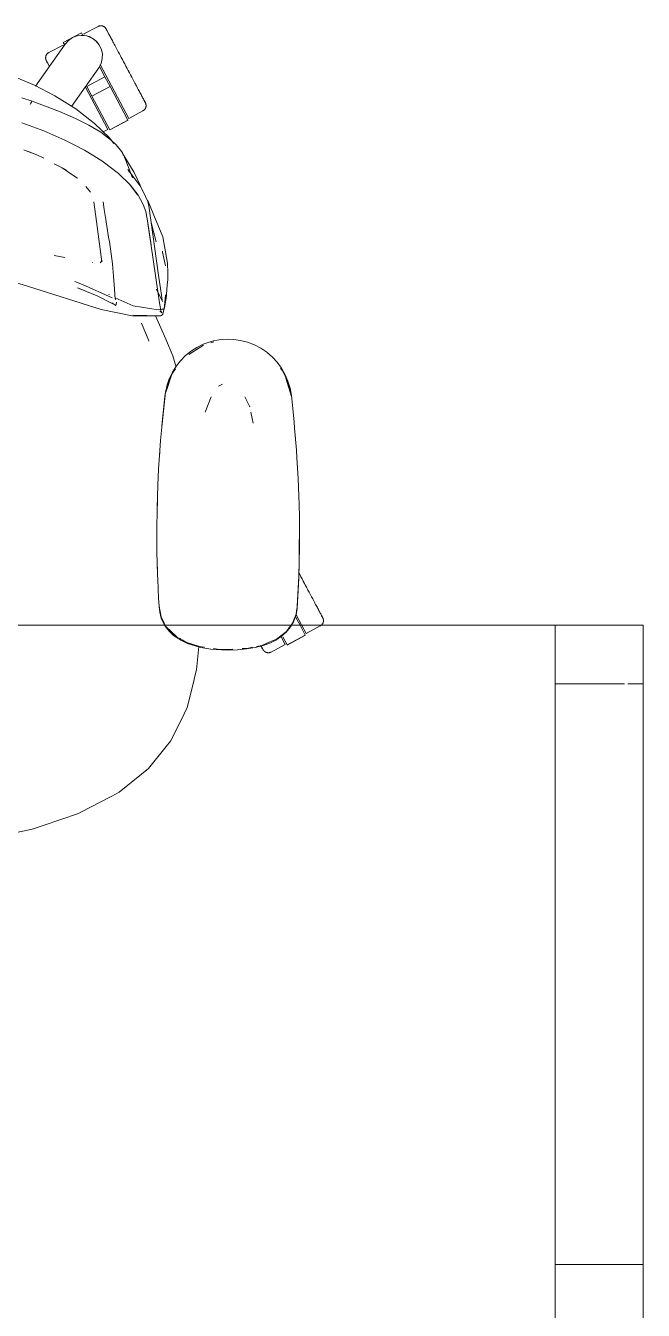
# Model space of a CAD drawing. Header units: millimetres. Extents: x 155927 to 326028, y -36033 to 97293.
# Drawn here: x 171018 to 171437, y 24519 to 25393 of the extents above; entities that cross this region are included whole.
import ezdxf

# ---------------------------------------------------------------- set-up
doc = ezdxf.new("R2010")
doc.units = ezdxf.units.MM
doc.header["$MEASUREMENT"] = 0
doc.layers.add('G-IMPT', color=8, linetype='CONTINUOUS', lineweight=9)
doc.layers.add('I-FURN', color=8, linetype='CONTINUOUS', lineweight=9)

msp = doc.modelspace()

# ---------------------------------------------------------------- linework, layer by layer
at = {"layer": 'G-IMPT'}
for p, q in [((171005.69, 25359.77), (171023.66, 25352.26)), ((171037.44, 25345.16), (171023.66, 25352.26)), ((171021.98, 25341.38), (171015.04, 25343.79)), ((171051.73, 25336.19), (171037.44, 25345.16)), ((171021.19, 25340.15), (171020.77, 25339.09)), ((171020.77, 25339.09), (171020.99, 25339.69)), ((171021.19, 25340.15), (171020.99, 25339.69)), ((171021.19, 25340.15), (171021.58, 25340.98)), ((171021.19, 25340.15), (171021.47, 25340.8)), ((171021.47, 25340.8), (171021.58, 25340.98)), ((171021.84, 25341.38), (171021.58, 25340.98)), ((171021.58, 25340.98), (171021.8, 25341.37)), ((171021.84, 25341.38), (171021.8, 25341.37)), ((171021.98, 25341.42), (171021.84, 25341.38)), ((171021.84, 25341.38), (171021.98, 25341.38)), ((171036.94, 25335.85), (171021.98, 25341.42)), ((171040.62, 25334.37), (171036.94, 25335.85)), ((171051.58, 25329.59), (171040.62, 25334.37)), ((171051.73, 25336.19), (171064.33, 25326.38)), ((171029.97, 25321.22), (171015.09, 25326.68)), ((171052.02, 25329.37), (171051.58, 25329.59)), ((171051.58, 25329.59), (171060.63, 25325.07)), ((171051.58, 25329.59), (171060.03, 25325.37)), ((171052.02, 25329.37), (171060.63, 25325.07)), ((171060.63, 25325.07), (171060.03, 25325.37)), ((171074.63, 25316.43), (171064.33, 25326.38)), ((171029.97, 25321.22), (171044.19, 25315.04)), ((171060.63, 25325.07), (171068.63, 25320.33)), ((171069.92, 25319.47), (171068.63, 25320.33)), ((171076.05, 25314.76), (171069.92, 25319.47)), ((171016.28, 25308.37), (171018.01, 25307.71)), ((171050.92, 25311.65), (171044.19, 25315.04)), ((171050.92, 25311.65), (171057.71, 25308.08)), ((171063.94, 25304.31), (171057.71, 25308.08)), ((171077.63, 25312.75), (171074.63, 25316.43)), ((171076.05, 25314.76), (171079.07, 25311.86)), ((171082.94, 25307), (171079.07, 25311.86)), ((171025.09, 25304.98), (171018.01, 25307.71)), ((171025.09, 25304.98), (171019.64, 25307.29)), ((171029.94, 25302.79), (171025.09, 25304.98)), ((171063.94, 25304.31), (171070.04, 25300.43)), ((171070.29, 25300.26), (171070.04, 25300.43)), ((171080.73, 25292.24), (171070.29, 25300.26)), ((171083.55, 25305.86), (171082.94, 25307)), ((171083.55, 25305.86), (171084.72, 25303.42)), ((171084.24, 25304.5), (171083.74, 25305.27)), ((171084.24, 25304.5), (171091.36, 25293.06)), ((171084.72, 25303.42), (171085.8, 25301.2)), ((171090.31, 25289.29), (171085.8, 25301.2)), ((171037, 25298.91), (171045.08, 25294.73)), ((171042.31, 25296.23), (171046.07, 25293.68)), ((171042.31, 25296.23), (171045.08, 25294.73)), ((171046.07, 25293.68), (171046.64, 25293.28)), ((171046.64, 25293.28), (171051.78, 25289.79)), ((171088.63, 25284.51), (171080.73, 25292.24)), ((171087.07, 25294.95), (171095.99, 25283.29)), ((171087.07, 25294.95), (171088.19, 25292.99)), ((171091.36, 25293.06), (171095.34, 25284.43)), ((171051.78, 25289.79), (171052.88, 25289.04)), ((171058.41, 25283.51), (171061.75, 25279.61)), ((171093.72, 25277.77), (171088.33, 25284.72)), ((171088.33, 25284.72), (171091.13, 25281.14)), ((171088.63, 25284.51), (171094.05, 25277.54)), ((171095.99, 25283.29), (171099.05, 25276.72)), ((171065.69, 25259.66), (171063.91, 25273.02)), ((171063.91, 25273.02), (171064.05, 25272.54)), ((171071.04, 25267.85), (171070.3, 25272.92)), ((171093.72, 25277.77), (171091.13, 25281.14)), ((171094.05, 25277.54), (171097.34, 25271.71)), ((171099.05, 25276.72), (171100.62, 25273.35)), ((171100.34, 25273.97), (171101.11, 25272.8)), ((171101.27, 25270.36), (171100.62, 25273.35)), ((171071.04, 25267.85), (171072.11, 25261.01)), ((171097.55, 25271.28), (171097.34, 25271.71)), ((171097.55, 25271.28), (171099.3, 25266.49)), ((171099.3, 25266.49), (171100.61, 25258.82)), ((171101.11, 25272.8), (171107.9, 25256.35)), ((171107.94, 25223.15), (171101.27, 25270.36)), ((171065.69, 25259.66), (171069.43, 25232.33)), ((171072.11, 25261.01), (171072.37, 25259.35)), ((171074.23, 25247.58), (171072.37, 25259.35)), ((171102.9, 25243.66), (171100.61, 25258.82)), ((171102.9, 25243.66), (171100.67, 25258.25)), ((171103, 25243.06), (171100.67, 25258.25)), ((171106.39, 25245.94), (171102.89, 25258.89)), ((171106.39, 25245.94), (171103.04, 25257.83)), ((171107.9, 25256.35), (171109.29, 25252.98)), ((171074.48, 25246.03), (171074.23, 25247.58)), ((171110.89, 25249.12), (171109.29, 25252.98)), ((171114.13, 25231.42), (171110.89, 25249.12)), ((171076.69, 25230.81), (171074.48, 25246.03)), ((171103, 25243.06), (171107.55, 25212.18)), ((171110.67, 25238.87), (171110.52, 25239.44)), ((171112.72, 25229.56), (171110.67, 25238.87)), ((171036.89, 25236.51), (171044.14, 25235.09)), ((171063.36, 25231.83), (171063.01, 25231.87)), ((171068.31, 25231.47), (171069.55, 25233.04)), ((171069.43, 25232.33), (171069.47, 25232.59)), ((171069.52, 25232.82), (171069.47, 25232.59)), ((171076.69, 25230.81), (171076.7, 25230.73)), ((171076.7, 25230.73), (171077.32, 25222.49)), ((171114.13, 25231.42), (171114.15, 25224.46)), ((171018.78, 25215.78), (170988.8, 25224.97)), ((171077.95, 25213.65), (171077.32, 25222.49)), ((171107.94, 25223.15), (171109.38, 25212.48)), ((171114.15, 25220.29), (171114.15, 25224.46)), ((171018.78, 25215.78), (171069.02, 25199.79)), ((171050.95, 25218.77), (171056.2, 25216.77)), ((171057.83, 25212.47), (171052.93, 25214.49)), ((171052.93, 25214.49), (171058.04, 25212.47)), ((171058.04, 25212.47), (171053.51, 25214.26)), ((171056.2, 25216.77), (171076.35, 25207.85)), ((171066.3, 25209.22), (171057.83, 25212.47)), ((171077.95, 25213.65), (171078.2, 25210.24)), ((171106.57, 25213.73), (171110.57, 25205.3)), ((171107.55, 25212.18), (171108.67, 25204.33)), ((171109.6, 25211.19), (171109.38, 25212.48)), ((171113.81, 25216.33), (171113.01, 25207.01)), ((171113.81, 25216.33), (171114.15, 25220.29)), ((171066.3, 25209.22), (171076.41, 25203.94)), ((171074.18, 25210.22), (171074.45, 25209.79)), ((171078.87, 25202.59), (171076.16, 25204.43)), ((171078.87, 25202.59), (171076.41, 25203.94)), ((171078.25, 25209.87), (171078.2, 25210.24)), ((171078.25, 25209.87), (171078.53, 25207.41)), ((171090.67, 25202.23), (171078.38, 25207.81)), ((171078.53, 25207.41), (171078.55, 25207.34)), ((171078.83, 25206.57), (171078.55, 25207.34)), ((171079.14, 25203.31), (171078.99, 25202.62)), ((171079.31, 25204.83), (171079.14, 25203.31)), ((171109.77, 25198.06), (171108.67, 25204.33)), ((171110.43, 25206.16), (171109.6, 25211.19)), ((171110.57, 25205.3), (171110.43, 25206.16)), ((171112.49, 25207.18), (171111.97, 25202.49)), ((171112.16, 25202.29), (171112.97, 25206.54)), ((171112.49, 25207.18), (171112.7, 25209.77)), ((171113.01, 25207.01), (171112.97, 25206.54)), ((171069.02, 25199.79), (171089.97, 25195.6)), ((171078.87, 25202.59), (171078.7, 25202.56)), ((171078.99, 25202.62), (171078.87, 25202.59)), ((171089.97, 25195.6), (171108.84, 25195.56)), ((171090.67, 25202.23), (171107.72, 25199.51)), ((171090.86, 25196.04), (171109.3, 25195.46)), ((171090.86, 25196.04), (171108.84, 25195.56)), ((171109.44, 25187.39), (171105.87, 25195.56)), ((171111.3, 25200.2), (171107.72, 25199.51)), ((171111.3, 25200.2), (171107.76, 25199.58)), ((171107.76, 25199.58), (171111.71, 25199.96)), ((171109.42, 25195.43), (171108.56, 25195.62)), ((171108.56, 25195.62), (171108.67, 25195.59)), ((171108.84, 25195.56), (171108.67, 25195.59)), ((171109.23, 25198.41), (171108.73, 25198.49)), ((171109.3, 25195.46), (171108.84, 25195.56)), ((171109.23, 25198.41), (171109.77, 25198.09)), ((171109.42, 25195.43), (171110, 25195.82)), ((171109.6, 25198.68), (171110.16, 25197.58)), ((171109.6, 25198.68), (171109.77, 25198.06)), ((171109.77, 25198.09), (171110.16, 25197.58)), ((171110.49, 25196.2), (171110, 25195.82)), ((171110.49, 25196.2), (171110.81, 25196.73)), ((171111.36, 25198.6), (171110.81, 25196.73)), ((171111.9, 25201.87), (171111.36, 25198.6)), ((171112.16, 25202.29), (171111.71, 25199.96)), ((171111.9, 25201.87), (171111.97, 25202.49)), ((171096.41, 25190.46), (171101.33, 25178.6)), ((171112.86, 25179.56), (171109.44, 25187.39)), ((171101.43, 25178.33), (171101.33, 25178.6)), ((171117.71, 25168.44), (171112.86, 25179.56)), ((171138.36, 25176.21), (171143.13, 25177.92)), ((171145.26, 25178.49), (171143.13, 25177.92)), ((171143.57, 25177.12), (171145.6, 25177.74)), ((171150.21, 25179.37), (171145.26, 25178.49)), ((171155.25, 25179.66), (171150.21, 25179.37)), ((171155.25, 25179.66), (171159.1, 25179.49)), ((171163.61, 25178.84), (171159.1, 25179.49)), ((171163.61, 25178.84), (171168.48, 25177.58)), ((171173.19, 25175.75), (171168.48, 25177.58)), ((171117.71, 25168.44), (171119.97, 25160.62)), ((171126.33, 25168.51), (171122.78, 25164.91)), ((171126.33, 25168.51), (171130.3, 25171.7)), ((171138.46, 25175.56), (171128.51, 25169.24)), ((171134.78, 25173.4), (171128.51, 25169.24)), ((171133.85, 25173.97), (171130.3, 25171.7)), ((171138.36, 25176.21), (171133.85, 25173.97)), ((171138.46, 25175.56), (171134.78, 25173.4)), ((171177.35, 25173.56), (171173.19, 25175.75)), ((171177.35, 25173.56), (171181.52, 25170.73)), ((171181.52, 25170.73), (171185.36, 25167.4)), ((171117.03, 25155.95), (171119.46, 25159.53)), ((171117.43, 25157.28), (171120.16, 25161.6)), ((171122.78, 25164.91), (171120.16, 25161.6)), ((171188.52, 25163.97), (171185.36, 25167.4)), ((171188.52, 25163.97), (171191.52, 25159.88)), ((171190.83, 25159.93), (171192.42, 25157.82)), ((171194.03, 25155.44), (171191.52, 25159.88)), ((171117.03, 25155.95), (171113.22, 25144.1)), ((171116.13, 25153.25), (171113.22, 25144.1)), ((171113.43, 25146.73), (171117.03, 25155.95)), ((171115.24, 25152.7), (171113.79, 25148.56)), ((171117.43, 25157.28), (171115.24, 25152.7)), ((171117.03, 25155.95), (171116.13, 25153.25)), ((171196.16, 25149.75), (171192.42, 25157.82)), ((171194.03, 25155.44), (171195.84, 25151.2)), ((171198.2, 25140.78), (171194.37, 25153.25)), ((171194.37, 25153.25), (171197.29, 25144.1)), ((171195.84, 25151.2), (171197.31, 25146.34)), ((171112.63, 25143.6), (171110.18, 25120.65)), ((171112.63, 25143.6), (171110.28, 25122.16)), ((171112.63, 25143.6), (171112.3, 25140.78)), ((171112.63, 25143.6), (171113.79, 25148.56)), ((171112.85, 25143.68), (171113.43, 25146.73)), ((171149.2, 25148.03), (171148.75, 25147.74)), ((171151.42, 25149.05), (171149.2, 25148.03)), ((171196.16, 25149.75), (171198.07, 25141.35)), ((171198.2, 25140.78), (171197.29, 25144.1)), ((171198.2, 25141.3), (171197.31, 25146.34)), ((171110.18, 25120.65), (171112.3, 25140.78)), ((171139.53, 25130.08), (171143.68, 25140.51)), ((171166.63, 25140.41), (171169.9, 25133.63)), ((171169.82, 25133.91), (171169.9, 25133.63)), ((171200.11, 25123.37), (171198.2, 25141.3)), ((171172.23, 25122.58), (171170.66, 25130.02)), ((171110.28, 25122.16), (171109.3, 25110.77)), ((171200.45, 25119.24), (171200.11, 25123.37)), ((171201.7, 25104.18), (171200.45, 25119.24)), ((171108.57, 25100.48), (171109.3, 25110.77)), ((171201.05, 25112.37), (171200.88, 25114.04)), ((171108.57, 25100.48), (171108.01, 25091.61)), ((171108.7, 25102.52), (171108.61, 25100.62)), ((171108.7, 25102.52), (171108.84, 25103.94)), ((171201.7, 25104.18), (171202.03, 25099.1)), ((171202.03, 25099.1), (171202.84, 25084.96)), ((171107.47, 25080.3), (171108.01, 25091.61)), ((171203.09, 25078.93), (171202.84, 25084.96)), ((171106.88, 25060.12), (171107.17, 25072.42)), ((171107.47, 25080.3), (171107.17, 25072.42)), ((171203.09, 25078.93), (171203.48, 25067.17)), ((171203.23, 25074.05), (171203.34, 25072.11)), ((171203.34, 25072.11), (171203.36, 25070.62)), ((171107.09, 25068.55), (171107.01, 25066.89)), ((171107.01, 25066.89), (171107.01, 25064.82)), ((171203.65, 25058.76), (171203.48, 25067.17)), ((171106.8, 25039.93), (171106.81, 25054.65)), ((171106.88, 25060.12), (171106.81, 25054.65)), ((171203.65, 25058.76), (171203.53, 25028.74)), ((171203.65, 25058.76), (171203.69, 25038.57)), ((171203.65, 25058.76), (171203.73, 25047.96)), ((171203.53, 25028.74), (171203.73, 25047.96)), ((171106.85, 25035.42), (171106.8, 25039.93)), ((171203.69, 25038.57), (171203.19, 25017.18)), ((171203.69, 25038.57), (171203.23, 25018.38)), ((171203.69, 25038.57), (171203.53, 25028.74)), ((171203.65, 25038.57), (171203.67, 25036.53)), ((171106.85, 25035.42), (171107.23, 25019.75)), ((171107.03, 25028.7), (171107.03, 25026.48)), ((171203.53, 25028.74), (171203.19, 25017.18)), ((171203.67, 25036.53), (171203.6, 25034.62)), ((171107.17, 25023.15), (171107.03, 25026.48)), ((171107.23, 25019.75), (171107.35, 25016.21)), ((171107.97, 25003.65), (171107.35, 25016.21)), ((171203.23, 25018.38), (171202.14, 24996.6)), ((171203.19, 25017.18), (171202.14, 24996.6)), ((171203.23, 25018.38), (171202.25, 24998.21)), ((171203.19, 25017.18), (171203.23, 25018.38)), ((171107.97, 25003.65), (171108.25, 24997.98)), ((171109.62, 24990.86), (171108.25, 24998.21)), ((171108.25, 24997.98), (171108.75, 24993.97)), ((171108.75, 24993.97), (171109.82, 24990.02)), ((171201.42, 24992.74), (171202.01, 24996.58)), ((171201.44, 24992.56), (171201.89, 24994.95)), ((171202.14, 24996.6), (171201.89, 24994.95)), ((171202.14, 24996.6), (171202.25, 24998.21)), ((171111.72, 24986.6), (171109.62, 24990.86)), ((171111.8, 24985.69), (171109.82, 24990.02)), ((171111.72, 24986.6), (171112.35, 24985.33)), ((171112.05, 24985.33), (171114.01, 24982.47)), ((171197.71, 24984.79), (171194.84, 24980.92)), ((171198.4, 24985.33), (171197.72, 24984.14)), ((171199.01, 24986.54), (171198.12, 24985.33)), ((171199.68, 24987.57), (171198.4, 24985.33)), ((171201.42, 24992.74), (171199.01, 24986.54)), ((171199.68, 24987.57), (171201.07, 24991.21)), ((171201.44, 24992.56), (171201.07, 24991.21)), ((171118.13, 24978.66), (171112.83, 24984.37)), ((171120.22, 24977.46), (171112.83, 24984.37)), ((171112.83, 24984.37), (171115.06, 24981.95)), ((171115.14, 24981.15), (171114.01, 24982.47)), ((171118.92, 24978.6), (171115.06, 24981.95)), ((171115.14, 24981.15), (171118.19, 24978.29)), ((171121.29, 24976.77), (171118.13, 24978.66)), ((171118.19, 24978.29), (171121.64, 24975.84)), ((171120.22, 24977.46), (171119.28, 24978.28)), ((171123.51, 24975.44), (171122.07, 24976.3)), ((171187.56, 24975.08), (171191.61, 24977.73)), ((171194.84, 24980.92), (171188.05, 24975.7)), ((171191.61, 24977.73), (171194.64, 24980.4)), ((171197.72, 24984.14), (171194.64, 24980.4)), ((171123.02, 24975.04), (171121.64, 24975.84)), ((171127.65, 24972.83), (171123.02, 24975.04)), ((171126.43, 24973.69), (171123.98, 24975.16)), ((171135.83, 24970.66), (171126.43, 24973.69)), ((171132.74, 24971.09), (171127.65, 24972.83)), ((171132.74, 24971.09), (171136.67, 24970.11)), ((171135.21, 24970.8), (171133.76, 24954.92)), ((171139.12, 24970.2), (171135.83, 24970.66)), ((171136.67, 24970.11), (171143.43, 24969)), ((171150.74, 24968.42), (171143.43, 24969)), ((171148.09, 24968.94), (171145.3, 24969.33)), ((171148.09, 24968.94), (171155.25, 24968.71)), ((171150.74, 24968.42), (171155.25, 24968.33)), ((171158.36, 24968.9), (171155.25, 24968.71)), ((171155.25, 24968.33), (171161.59, 24968.51)), ((171167.74, 24969.08), (171161.59, 24968.51)), ((171168.08, 24969.49), (171164.87, 24969.3)), ((171167.74, 24969.08), (171173.67, 24970.08)), ((171171.83, 24970.26), (171168.08, 24969.49)), ((171179.15, 24971.51), (171173.67, 24970.08)), ((171178.04, 24971.53), (171174.57, 24970.82)), ((171178.04, 24971.53), (171183.66, 24973.86)), ((171179.15, 24971.51), (171183.49, 24973.09)), ((171187.56, 24975.08), (171183.49, 24973.09)), ((171188.05, 24975.7), (171183.66, 24973.86)), ((171133.76, 24954.92), (171132.46, 24949.63)), ((171127.48, 24929.31), (171131.88, 24947.26)), ((171131.88, 24947.26), (171132.46, 24949.63)), ((171125.33, 24924.95), (171119.69, 24913.48)), ((171125.33, 24924.95), (171127.48, 24929.31)), ((171113.19, 24902.67), (171116.16, 24906.32)), ((171116.16, 24906.32), (171119.69, 24913.48)), ((171113.19, 24902.67), (171101.02, 24887.72)), ((171081.22, 24871.75), (171096.35, 24883.96)), ((171101.02, 24887.72), (171096.35, 24883.96)), ((171081.22, 24871.75), (171076.09, 24869.04)), ((171074.71, 24868.31), (171055.2, 24858.02)), ((171074.71, 24868.31), (171076.09, 24869.04)), ((171029.46, 24848.99), (171053.54, 24857.14)), ((171055.2, 24858.02), (171053.54, 24857.14)), ((171008.2, 24843.61), (171022.02, 24846.48)), ((171029.46, 24848.99), (171022.02, 24846.48))]:
    msp.add_line(p, q, dxfattribs=at)
at = {"layer": 'I-FURN'}
for p, q in [((171055.56, 25387.95), (171043.2, 25381.38)), ((171055.54, 25386.16), (171056.3, 25386.56)), ((171055.56, 25387.95), (171056.3, 25386.56)), ((171056.3, 25386.56), (171056.25, 25386.64)), ((171066.81, 25392.29), (171057.12, 25387.14)), ((171057.32, 25386.77), (171057.12, 25387.14)), ((171066.81, 25392.29), (171066.95, 25392.36)), ((171066.95, 25392.36), (171067.1, 25392.43)), ((171067.1, 25392.43), (171067.25, 25392.49)), ((171067.25, 25392.49), (171067.4, 25392.55)), ((171067.4, 25392.55), (171067.55, 25392.6)), ((171067.55, 25392.6), (171067.71, 25392.64)), ((171067.71, 25392.64), (171067.86, 25392.68)), ((171067.86, 25392.68), (171068.02, 25392.71)), ((171068.02, 25392.71), (171068.18, 25392.73)), ((171068.18, 25392.73), (171068.34, 25392.75)), ((171068.34, 25392.75), (171068.5, 25392.76)), ((171068.5, 25392.76), (171068.66, 25392.76)), ((171068.66, 25392.76), (171068.83, 25392.76)), ((171068.83, 25392.76), (171068.99, 25392.75)), ((171068.99, 25392.75), (171069.15, 25392.74)), ((171069.15, 25392.74), (171069.31, 25392.72)), ((171069.31, 25392.72), (171069.47, 25392.69)), ((171069.47, 25392.69), (171069.62, 25392.66)), ((171069.62, 25392.66), (171069.78, 25392.62)), ((171069.78, 25392.62), (171069.93, 25392.57)), ((171069.93, 25392.57), (171070.09, 25392.52)), ((171070.09, 25392.52), (171070.24, 25392.46)), ((171070.24, 25392.46), (171070.38, 25392.39)), ((171070.38, 25392.39), (171070.53, 25392.32)), ((171070.53, 25392.32), (171070.67, 25392.25)), ((171070.67, 25392.25), (171070.81, 25392.17)), ((171070.81, 25392.17), (171070.95, 25392.08)), ((171070.95, 25392.08), (171071.08, 25391.99)), ((171071.08, 25391.99), (171071.21, 25391.89)), ((171071.21, 25391.89), (171071.33, 25391.79)), ((171071.33, 25391.79), (171071.45, 25391.68)), ((171071.45, 25391.68), (171071.57, 25391.57)), ((171071.57, 25391.57), (171071.68, 25391.45)), ((171071.68, 25391.45), (171071.78, 25391.33)), ((171071.78, 25391.33), (171071.88, 25391.2)), ((171071.88, 25391.2), (171071.98, 25391.07)), ((171071.98, 25391.07), (171072.07, 25390.94)), ((171072.07, 25390.94), (171072.16, 25390.8)), ((171072.16, 25390.8), (171072.24, 25390.66)), ((171072.24, 25390.66), (171072.26, 25390.63)), ((171072.26, 25390.63), (171072.27, 25390.61)), ((171072.26, 25390.62), (171072.26, 25390.63)), ((171072.28, 25390.58), (171072.26, 25390.62)), ((171072.27, 25390.61), (171072.3, 25390.55)), ((171072.33, 25390.5), (171072.28, 25390.58)), ((171072.3, 25390.55), (171072.35, 25390.44)), ((171072.39, 25390.37), (171072.33, 25390.5)), ((171072.35, 25390.44), (171072.43, 25390.3)), ((171072.48, 25390.21), (171072.39, 25390.37)), ((171072.43, 25390.3), (171072.52, 25390.12)), ((171072.58, 25390.01), (171072.48, 25390.21)), ((171072.52, 25390.12), (171072.64, 25389.9)), ((171072.71, 25389.77), (171072.58, 25390.01)), ((171072.64, 25389.9), (171072.78, 25389.65)), ((171072.86, 25389.49), (171072.71, 25389.77)), ((171072.78, 25389.65), (171072.94, 25389.35)), ((171073.03, 25389.17), (171072.86, 25389.49)), ((171072.94, 25389.35), (171073.11, 25389.01)), ((171073.22, 25388.82), (171073.03, 25389.17)), ((171073.11, 25389.01), (171073.31, 25388.64)), ((171073.43, 25388.42), (171073.22, 25388.82)), ((171073.31, 25388.64), (171073.53, 25388.23)), ((171073.66, 25387.99), (171073.43, 25388.42)), ((171073.53, 25388.23), (171073.77, 25387.78)), ((171073.9, 25387.53), (171073.66, 25387.99)), ((171073.77, 25387.78), (171074.02, 25387.3)), ((171074.17, 25387.03), (171073.9, 25387.53)), ((171074.02, 25387.3), (171074.3, 25386.79)), ((171074.46, 25386.49), (171074.17, 25387.03)), ((171074.3, 25386.79), (171074.59, 25386.23)), ((171074.76, 25385.92), (171074.46, 25386.49)), ((171024.34, 25351.63), (171044.36, 25380.22)), ((171042.99, 25379.63), (171033.31, 25374.48)), ((171043.94, 25379.99), (171043.2, 25381.38)), ((171043.89, 25380.07), (171043.94, 25379.99)), ((171044.36, 25380.22), (171046.61, 25382.73)), ((171046.61, 25382.73), (171049.4, 25384.63)), ((171049.4, 25384.63), (171052.56, 25385.8)), ((171052.56, 25385.8), (171055.91, 25386.19)), ((171055.91, 25386.19), (171059.26, 25385.76)), ((171059.26, 25385.76), (171062.4, 25384.54)), ((171062.4, 25384.54), (171065.17, 25382.61)), ((171066.03, 25381.77), (171063.25, 25384.06)), ((171065.17, 25382.61), (171067.39, 25380.07)), ((171067.18, 25380.35), (171066.03, 25381.77)), ((171067.39, 25380.07), (171068.94, 25377.07)), ((171074.59, 25386.23), (171074.9, 25385.65)), ((171075.08, 25385.32), (171074.76, 25385.92)), ((171075.41, 25384.69), (171075.08, 25385.32)), ((171075.77, 25384.02), (171075.41, 25384.69)), ((171076.14, 25383.33), (171075.77, 25384.02)), ((171076.52, 25382.61), (171076.14, 25383.33)), ((171076.92, 25381.86), (171076.52, 25382.61)), ((171077.33, 25381.08), (171076.92, 25381.86)), ((171077.76, 25380.28), (171077.33, 25381.08)), ((171078.2, 25379.46), (171077.76, 25380.28)), ((171078.65, 25378.61), (171078.2, 25379.46)), ((171079.11, 25377.74), (171078.65, 25378.61)), ((171079.58, 25376.85), (171079.11, 25377.74)), ((171031.17, 25371.05), (171031.18, 25371.21)), ((171031.17, 25370.89), (171031.17, 25371.05)), ((171031.18, 25370.73), (171031.17, 25370.89)), ((171031.18, 25371.21), (171031.2, 25371.37)), ((171031.19, 25370.56), (171031.18, 25370.73)), ((171031.2, 25370.4), (171031.19, 25370.56)), ((171031.2, 25371.37), (171031.22, 25371.53)), ((171031.23, 25370.25), (171031.2, 25370.4)), ((171031.22, 25371.53), (171031.24, 25371.69)), ((171031.26, 25370.09), (171031.23, 25370.25)), ((171031.24, 25371.69), (171031.28, 25371.85)), ((171031.29, 25369.93), (171031.26, 25370.09)), ((171031.28, 25371.85), (171031.32, 25372)), ((171031.34, 25369.77), (171031.29, 25369.93)), ((171031.32, 25372), (171031.36, 25372.16)), ((171031.39, 25369.62), (171031.34, 25369.77)), ((171031.36, 25372.16), (171031.42, 25372.31)), ((171031.44, 25369.47), (171031.39, 25369.62)), ((171031.42, 25372.31), (171031.48, 25372.46)), ((171031.5, 25369.32), (171031.44, 25369.47)), ((171031.48, 25372.46), (171031.54, 25372.61)), ((171031.57, 25369.17), (171031.5, 25369.32)), ((171031.54, 25372.61), (171031.61, 25372.75)), ((171031.64, 25369.03), (171031.57, 25369.17)), ((171031.61, 25372.75), (171031.69, 25372.89)), ((171031.65, 25369.02), (171031.64, 25369.03)), ((171031.64, 25369.03), (171031.65, 25369.01)), ((171031.67, 25368.98), (171031.65, 25369.02)), ((171031.65, 25369.01), (171031.69, 25368.95)), ((171031.71, 25368.9), (171031.67, 25368.98)), ((171031.69, 25372.89), (171031.77, 25373.03)), ((171031.69, 25368.95), (171031.74, 25368.85)), ((171031.78, 25368.78), (171031.71, 25368.9)), ((171031.77, 25373.03), (171031.85, 25373.17)), ((171031.85, 25373.17), (171031.95, 25373.3)), ((171031.95, 25373.3), (171032.05, 25373.43)), ((171032.05, 25373.43), (171032.15, 25373.55)), ((171032.15, 25373.55), (171032.26, 25373.67)), ((171032.26, 25373.67), (171032.37, 25373.79)), ((171032.37, 25373.79), (171032.48, 25373.9)), ((171032.48, 25373.9), (171032.61, 25374.01)), ((171032.61, 25374.01), (171032.73, 25374.11)), ((171032.73, 25374.11), (171032.86, 25374.2)), ((171032.86, 25374.2), (171032.99, 25374.29)), ((171032.99, 25374.29), (171033.13, 25374.38)), ((171033.13, 25374.38), (171033.27, 25374.46)), ((171033.27, 25374.46), (171033.31, 25374.48)), ((171069.7, 25370.42), (171068.87, 25367.15)), ((171068.94, 25377.07), (171069.72, 25373.79)), ((171069.72, 25373.79), (171069.7, 25370.42)), ((171080.06, 25375.95), (171079.58, 25376.85)), ((171079.8, 25376.44), (171080.29, 25375.53)), ((171080.55, 25375.03), (171080.06, 25375.95)), ((171080.29, 25375.53), (171080.78, 25374.6)), ((171081.05, 25374.09), (171080.55, 25375.03)), ((171080.78, 25374.6), (171081.28, 25373.65)), ((171081.56, 25373.14), (171081.05, 25374.09)), ((171081.28, 25373.65), (171081.79, 25372.7)), ((171082.07, 25372.17), (171081.56, 25373.14)), ((171081.79, 25372.7), (171082.31, 25371.73)), ((171082.59, 25371.2), (171082.07, 25372.17)), ((171082.31, 25371.73), (171082.83, 25370.75)), ((171083.11, 25370.22), (171082.59, 25371.2)), ((171082.83, 25370.75), (171083.35, 25369.76)), ((171083.64, 25369.22), (171083.11, 25370.22)), ((171083.35, 25369.76), (171083.88, 25368.77)), ((171084.17, 25368.23), (171083.64, 25369.22)), ((171031.74, 25368.85), (171031.81, 25368.71)), ((171031.86, 25368.62), (171031.78, 25368.78)), ((171031.81, 25368.71), (171031.91, 25368.53)), ((171031.97, 25368.42), (171031.86, 25368.62)), ((171031.91, 25368.53), (171032.03, 25368.31)), ((171032.1, 25368.17), (171031.97, 25368.42)), ((171032.03, 25368.31), (171032.16, 25368.05)), ((171032.25, 25367.9), (171032.1, 25368.17)), ((171032.16, 25368.05), (171032.32, 25367.75)), ((171032.41, 25367.58), (171032.25, 25367.9)), ((171032.32, 25367.75), (171032.5, 25367.42)), ((171032.6, 25367.22), (171032.41, 25367.58)), ((171032.5, 25367.42), (171032.7, 25367.05)), ((171032.81, 25366.83), (171032.6, 25367.22)), ((171032.7, 25367.05), (171032.92, 25366.64)), ((171033.04, 25366.4), (171032.81, 25366.83)), ((171032.92, 25366.64), (171033.15, 25366.19)), ((171033.29, 25365.93), (171033.04, 25366.4)), ((171033.15, 25366.19), (171033.41, 25365.71)), ((171033.56, 25365.43), (171033.29, 25365.93)), ((171033.41, 25365.71), (171033.68, 25365.19)), ((171033.84, 25364.9), (171033.56, 25365.43)), ((171067.28, 25364.17), (171048.77, 25337.74)), ((171068.87, 25367.15), (171067.28, 25364.17)), ((171067.74, 25365.04), (171071.5, 25357.98)), ((171087.64, 25329.75), (171068.17, 25366.36)), ((171083.88, 25368.77), (171084.41, 25367.77)), ((171084.7, 25367.23), (171084.17, 25368.23)), ((171084.41, 25367.77), (171084.94, 25366.76)), ((171085.23, 25366.22), (171084.7, 25367.23)), ((171084.94, 25366.76), (171085.48, 25365.76)), ((171085.77, 25365.22), (171085.23, 25366.22)), ((171085.48, 25365.76), (171086.01, 25364.75)), ((171086.3, 25364.21), (171085.77, 25365.22)), ((171086.01, 25364.75), (171086.55, 25363.75)), ((171086.84, 25363.21), (171086.3, 25364.21)), ((171086.55, 25363.75), (171087.08, 25362.75)), ((171087.37, 25362.21), (171086.84, 25363.21)), ((171087.08, 25362.75), (171087.61, 25361.75)), ((171087.9, 25361.22), (171087.37, 25362.21)), ((171087.61, 25361.75), (171088.14, 25360.76)), ((171088.42, 25360.23), (171087.9, 25361.22)), ((171088.14, 25360.76), (171088.66, 25359.78)), ((171088.94, 25359.25), (171088.42, 25360.23)), ((171071.5, 25357.98), (171059.14, 25351.4)), ((171062.67, 25344.76), (171059.14, 25351.4)), ((171071.5, 25357.98), (171075.03, 25351.34)), ((171088.66, 25359.78), (171089.18, 25358.8)), ((171089.46, 25358.28), (171088.94, 25359.25)), ((171089.18, 25358.8), (171089.69, 25357.84)), ((171089.96, 25357.32), (171089.46, 25358.28)), ((171089.69, 25357.84), (171090.2, 25356.89)), ((171090.47, 25356.38), (171089.96, 25357.32)), ((171090.2, 25356.89), (171090.7, 25355.95)), ((171090.96, 25355.45), (171090.47, 25356.38)), ((171090.7, 25355.95), (171091.19, 25355.03)), ((171091.45, 25354.54), (171090.96, 25355.45)), ((171091.19, 25355.03), (171091.67, 25354.12)), ((171091.92, 25353.64), (171091.45, 25354.54)), ((171091.67, 25354.12), (171092.14, 25353.23)), ((171092.39, 25352.76), (171091.92, 25353.64)), ((171092.14, 25353.23), (171092.6, 25352.37)), ((171092.85, 25351.91), (171092.39, 25352.76)), ((171092.6, 25352.37), (171093.05, 25351.52)), ((171093.29, 25351.07), (171092.85, 25351.91)), ((171073.51, 25322.24), (171058.25, 25350.93)), ((171075.03, 25351.34), (171062.67, 25344.76)), ((171074.74, 25322.05), (171062.67, 25344.76)), ((171075.03, 25351.34), (171087.1, 25328.63)), ((171093.72, 25350.26), (171093.29, 25351.07)), ((171094.14, 25349.47), (171093.72, 25350.26)), ((171094.54, 25348.71), (171094.14, 25349.47)), ((171094.94, 25347.97), (171094.54, 25348.71)), ((171095.31, 25347.27), (171094.94, 25347.97)), ((171095.67, 25346.59), (171095.31, 25347.27)), ((171096.02, 25345.94), (171095.67, 25346.59)), ((171096.34, 25345.33), (171096.02, 25345.94)), ((171096.65, 25344.74), (171096.34, 25345.33)), ((171096.49, 25345.05), (171096.79, 25344.48)), ((171096.95, 25344.19), (171096.65, 25344.74)), ((171096.79, 25344.48), (171097.08, 25343.95)), ((171097.22, 25343.67), (171096.95, 25344.19)), ((171097.08, 25343.95), (171097.34, 25343.45)), ((171097.48, 25343.19), (171097.22, 25343.67)), ((171097.34, 25343.45), (171097.59, 25342.98)), ((171097.72, 25342.75), (171097.48, 25343.19)), ((171097.59, 25342.98), (171097.82, 25342.55)), ((171097.93, 25342.34), (171097.72, 25342.75)), ((171087.64, 25329.75), (171097.32, 25334.9)), ((171097.36, 25334.92), (171097.32, 25334.9)), ((171097.5, 25335), (171097.36, 25334.92)), ((171097.64, 25335.09), (171097.5, 25335)), ((171097.77, 25335.18), (171097.64, 25335.09)), ((171097.9, 25335.27), (171097.77, 25335.18)), ((171097.82, 25342.55), (171098.03, 25342.16)), ((171098.03, 25335.37), (171097.9, 25335.27)), ((171098.13, 25341.96), (171097.93, 25342.34)), ((171098.03, 25342.16), (171098.22, 25341.8)), ((171098.15, 25335.48), (171098.03, 25335.37)), ((171098.31, 25341.63), (171098.13, 25341.96)), ((171098.26, 25335.59), (171098.15, 25335.48)), ((171098.22, 25341.8), (171098.39, 25341.49)), ((171098.38, 25335.71), (171098.26, 25335.59)), ((171098.47, 25341.33), (171098.31, 25341.63)), ((171098.48, 25335.83), (171098.38, 25335.71)), ((171098.39, 25341.49), (171098.53, 25341.21)), ((171098.61, 25341.07), (171098.47, 25341.33)), ((171098.59, 25335.95), (171098.48, 25335.83)), ((171098.53, 25341.21), (171098.66, 25340.97)), ((171098.68, 25336.08), (171098.59, 25335.95)), ((171098.72, 25340.85), (171098.61, 25341.07)), ((171098.66, 25340.97), (171098.77, 25340.76)), ((171098.78, 25336.21), (171098.68, 25336.08)), ((171098.82, 25340.67), (171098.72, 25340.85)), ((171098.77, 25340.76), (171098.86, 25340.6)), ((171098.86, 25336.35), (171098.78, 25336.21)), ((171098.89, 25340.53), (171098.82, 25340.67)), ((171098.86, 25340.6), (171098.92, 25340.48)), ((171098.95, 25336.49), (171098.86, 25336.35)), ((171098.95, 25340.43), (171098.89, 25340.53)), ((171098.92, 25340.48), (171098.96, 25340.4)), ((171098.98, 25340.37), (171098.95, 25340.43)), ((171099.02, 25336.63), (171098.95, 25336.49)), ((171098.96, 25340.4), (171098.99, 25340.36)), ((171098.99, 25340.35), (171098.98, 25340.37)), ((171098.99, 25340.36), (171098.99, 25340.35)), ((171098.99, 25340.35), (171099.06, 25340.21)), ((171099.09, 25336.77), (171099.02, 25336.63)), ((171099.06, 25340.21), (171099.13, 25340.06)), ((171099.16, 25336.92), (171099.09, 25336.77)), ((171099.13, 25340.06), (171099.19, 25339.91)), ((171099.21, 25337.07), (171099.16, 25336.92)), ((171099.19, 25339.91), (171099.25, 25339.76)), ((171099.27, 25337.22), (171099.21, 25337.07)), ((171099.25, 25339.76), (171099.29, 25339.61)), ((171099.31, 25337.38), (171099.27, 25337.22)), ((171099.29, 25339.61), (171099.34, 25339.45)), ((171099.35, 25337.53), (171099.31, 25337.38)), ((171099.34, 25339.45), (171099.37, 25339.29)), ((171099.39, 25337.69), (171099.35, 25337.53)), ((171099.37, 25339.29), (171099.4, 25339.14)), ((171099.42, 25337.85), (171099.39, 25337.69)), ((171099.4, 25339.14), (171099.43, 25338.98)), ((171099.44, 25338.01), (171099.42, 25337.85)), ((171099.43, 25338.98), (171099.45, 25338.82)), ((171099.45, 25338.17), (171099.44, 25338.01)), ((171099.45, 25338.82), (171099.46, 25338.65)), ((171099.46, 25338.33), (171099.45, 25338.17)), ((171099.46, 25338.65), (171099.46, 25338.49)), ((171099.46, 25338.49), (171099.46, 25338.33)), ((171087.1, 25328.63), (171074.74, 25322.05)), ((171074.83, 25321.88), (171087.19, 25328.46)), ((171070.35, 25320.56), (171073.51, 25322.24)), ((171203.67, 25020.09), (171203.15, 25021.07)), ((171203.39, 25020.62), (171203.91, 25019.63)), ((171204.2, 25019.09), (171203.67, 25020.09)), ((171203.91, 25019.63), (171204.44, 25018.64)), ((171204.73, 25018.1), (171204.2, 25019.09)), ((171204.44, 25018.64), (171204.97, 25017.64)), ((171205.26, 25017.1), (171204.73, 25018.1)), ((171204.97, 25017.64), (171205.5, 25016.63)), ((171205.79, 25016.09), (171205.26, 25017.1)), ((171205.5, 25016.63), (171206.04, 25015.63)), ((171206.33, 25015.09), (171205.79, 25016.09)), ((171206.04, 25015.63), (171206.57, 25014.62)), ((171206.86, 25014.08), (171206.33, 25015.09)), ((171206.57, 25014.62), (171207.11, 25013.62)), ((171207.39, 25013.08), (171206.86, 25014.08)), ((171207.11, 25013.62), (171207.64, 25012.62)), ((171207.93, 25012.08), (171207.39, 25013.08)), ((171207.64, 25012.62), (171208.17, 25011.62)), ((171208.45, 25011.09), (171207.93, 25012.08)), ((171208.17, 25011.62), (171208.7, 25010.63)), ((171208.98, 25010.1), (171208.45, 25011.09)), ((171208.7, 25010.63), (171209.22, 25009.65)), ((171209.5, 25009.12), (171208.98, 25010.1)), ((171209.22, 25009.65), (171209.74, 25008.67)), ((171210.02, 25008.15), (171209.5, 25009.12)), ((171209.74, 25008.67), (171210.25, 25007.71)), ((171210.52, 25007.19), (171210.02, 25008.15)), ((171210.25, 25007.71), (171210.76, 25006.76)), ((171211.03, 25006.25), (171210.52, 25007.19)), ((171210.76, 25006.76), (171211.25, 25005.82)), ((171211.52, 25005.32), (171211.03, 25006.25)), ((171211.25, 25005.82), (171211.75, 25004.9)), ((171212.01, 25004.41), (171211.52, 25005.32)), ((171211.75, 25004.9), (171212.23, 25003.99)), ((171212.48, 25003.51), (171212.01, 25004.41)), ((171212.23, 25003.99), (171212.7, 25003.1)), ((171212.95, 25002.63), (171212.48, 25003.51)), ((171212.7, 25003.1), (171213.16, 25002.24)), ((171213.4, 25001.78), (171212.95, 25002.63)), ((171213.16, 25002.24), (171213.61, 25001.39)), ((171213.85, 25000.94), (171213.4, 25001.78)), ((171214.28, 25000.13), (171213.85, 25000.94)), ((171214.7, 24999.34), (171214.28, 25000.13)), ((171215.1, 24998.58), (171214.7, 24999.34)), ((171215.5, 24997.84), (171215.1, 24998.58)), ((171215.87, 24997.14), (171215.5, 24997.84)), ((171216.23, 24996.46), (171215.87, 24997.14)), ((171216.58, 24995.81), (171216.23, 24996.46)), ((171216.9, 24995.2), (171216.58, 24995.81)), ((171217.21, 24994.61), (171216.9, 24995.2)), ((171217.05, 24994.92), (171217.35, 24994.35)), ((171217.51, 24994.06), (171217.21, 24994.61)), ((171217.35, 24994.35), (171217.64, 24993.82)), ((171217.78, 24993.54), (171217.51, 24994.06)), ((171217.64, 24993.82), (171217.9, 24993.32)), ((171218.04, 24993.06), (171217.78, 24993.54)), ((171437.45, 24985.33), (169437.45, 24985.33)), ((169437.45, 24985.33), (171437.45, 24985.33)), ((171201.01, 24991), (171204.1, 24985.2)), ((171205.39, 24984.91), (171201.46, 24992.29)), ((171204.1, 24985.19), (171207.66, 24978.5)), ((171208.2, 24979.62), (171205.39, 24984.91)), ((171208.2, 24979.62), (171217.88, 24984.77)), ((171217.92, 24984.79), (171217.88, 24984.77)), ((171217.9, 24993.32), (171218.15, 24992.85)), ((171218.06, 24984.87), (171217.92, 24984.79)), ((171218.28, 24992.62), (171218.04, 24993.06)), ((171218.2, 24984.96), (171218.06, 24984.87)), ((171218.15, 24992.85), (171218.38, 24992.42)), ((171218.33, 24985.05), (171218.2, 24984.96)), ((171218.49, 24992.21), (171218.28, 24992.62)), ((171218.46, 24985.14), (171218.33, 24985.05)), ((171218.38, 24992.42), (171218.59, 24992.03)), ((171218.59, 24985.24), (171218.46, 24985.14)), ((171218.69, 24991.83), (171218.49, 24992.21)), ((171218.59, 24992.03), (171218.78, 24991.67)), ((171218.71, 24985.35), (171218.59, 24985.24)), ((171218.87, 24991.5), (171218.69, 24991.83)), ((171218.82, 24985.46), (171218.71, 24985.35)), ((171218.78, 24991.67), (171218.95, 24991.36)), ((171218.94, 24985.58), (171218.82, 24985.46)), ((171219.03, 24991.2), (171218.87, 24991.5)), ((171219.04, 24985.7), (171218.94, 24985.58)), ((171218.95, 24991.36), (171219.09, 24991.08)), ((171219.17, 24990.94), (171219.03, 24991.2)), ((171219.15, 24985.82), (171219.04, 24985.7)), ((171219.09, 24991.08), (171219.22, 24990.84)), ((171219.24, 24985.95), (171219.15, 24985.82)), ((171219.28, 24990.72), (171219.17, 24990.94)), ((171219.22, 24990.84), (171219.33, 24990.63)), ((171219.34, 24986.08), (171219.24, 24985.95)), ((171219.38, 24990.54), (171219.28, 24990.72)), ((171219.33, 24990.63), (171219.41, 24990.47)), ((171219.42, 24986.22), (171219.34, 24986.08)), ((171219.45, 24990.4), (171219.38, 24990.54)), ((171219.41, 24990.47), (171219.48, 24990.35)), ((171219.51, 24986.36), (171219.42, 24986.22)), ((171219.51, 24990.3), (171219.45, 24990.4)), ((171219.48, 24990.35), (171219.52, 24990.27)), ((171219.54, 24990.24), (171219.51, 24990.3)), ((171219.58, 24986.5), (171219.51, 24986.36)), ((171219.52, 24990.27), (171219.55, 24990.23)), ((171219.55, 24990.22), (171219.54, 24990.24)), ((171219.55, 24990.23), (171219.55, 24990.22)), ((171219.55, 24990.22), (171219.62, 24990.08)), ((171219.65, 24986.64), (171219.58, 24986.5)), ((171219.62, 24990.08), (171219.69, 24989.93)), ((171219.72, 24986.79), (171219.65, 24986.64)), ((171219.69, 24989.93), (171219.75, 24989.78)), ((171219.77, 24986.94), (171219.72, 24986.79)), ((171219.75, 24989.78), (171219.8, 24989.63)), ((171219.83, 24987.09), (171219.77, 24986.94)), ((171219.8, 24989.63), (171219.85, 24989.48)), ((171219.87, 24987.25), (171219.83, 24987.09)), ((171219.85, 24989.48), (171219.9, 24989.32)), ((171219.91, 24987.4), (171219.87, 24987.25)), ((171219.9, 24989.32), (171219.93, 24989.16)), ((171219.95, 24987.56), (171219.91, 24987.4)), ((171219.93, 24989.16), (171219.96, 24989.01)), ((171219.97, 24987.72), (171219.95, 24987.56)), ((171219.96, 24989.01), (171219.99, 24988.85)), ((171220, 24987.88), (171219.97, 24987.72)), ((171219.99, 24988.85), (171220, 24988.69)), ((171220, 24988.69), (171220.02, 24988.52)), ((171220.01, 24988.04), (171220, 24987.88)), ((171220.02, 24988.2), (171220.01, 24988.04)), ((171220.02, 24988.52), (171220.02, 24988.36)), ((171220.02, 24988.36), (171220.02, 24988.2)), ((171377.45, 24550.7), (171377.45, 24985.33)), ((171377.45, 24985.33), (171377.45, 24945.33)), ((171437.45, 24985.33), (171377.45, 24985.33)), ((171437.45, 24985.33), (171377.45, 24985.33)), ((171437.45, 24945.33), (171437.45, 24985.33)), ((171437.45, 24985.33), (171437.45, 24550.7)), ((171437.45, 24185.33), (171437.45, 24985.33)), ((171437.45, 24985.33), (171437.45, 24185.33)), ((171194.07, 24972.11), (171191.31, 24977.3)), ((171195.3, 24971.92), (171192.49, 24977.22)), ((171207.66, 24978.5), (171195.3, 24971.92)), ((171195.39, 24971.75), (171207.75, 24978.33)), ((171177.53, 24971.26), (171177.76, 24970.83)), ((171177.88, 24970.61), (171177.66, 24971.02)), ((171177.76, 24970.83), (171177.97, 24970.43)), ((171178.08, 24970.24), (171177.88, 24970.61)), ((171177.97, 24970.43), (171178.16, 24970.08)), ((171178.25, 24969.9), (171178.08, 24970.24)), ((171178.16, 24970.08), (171178.33, 24969.76)), ((171178.41, 24969.6), (171178.25, 24969.9)), ((171178.33, 24969.76), (171178.48, 24969.48)), ((171178.55, 24969.35), (171178.41, 24969.6)), ((171178.48, 24969.48), (171178.61, 24969.24)), ((171178.67, 24969.13), (171178.55, 24969.35)), ((171178.61, 24969.24), (171178.71, 24969.04)), ((171178.76, 24968.95), (171178.67, 24969.13)), ((171178.71, 24969.04), (171178.8, 24968.88)), ((171178.84, 24968.81), (171178.76, 24968.95)), ((171178.8, 24968.88), (171178.86, 24968.75)), ((171178.89, 24968.71), (171178.84, 24968.81)), ((171178.86, 24968.75), (171178.91, 24968.67)), ((171178.92, 24968.65), (171178.89, 24968.71)), ((171178.91, 24968.67), (171178.93, 24968.63)), ((171178.93, 24968.63), (171178.92, 24968.65)), ((171178.95, 24968.59), (171178.93, 24968.63)), ((171178.93, 24968.63), (171178.93, 24968.63)), ((171179.03, 24968.45), (171178.95, 24968.59)), ((171179.12, 24968.31), (171179.03, 24968.45)), ((171179.21, 24968.18), (171179.12, 24968.31)), ((171179.31, 24968.05), (171179.21, 24968.18)), ((171179.41, 24967.92), (171179.31, 24968.05)), ((171179.51, 24967.8), (171179.41, 24967.92)), ((171179.63, 24967.68), (171179.51, 24967.8)), ((171179.74, 24967.57), (171179.63, 24967.68)), ((171179.86, 24967.46), (171179.74, 24967.57)), ((171179.98, 24967.36), (171179.86, 24967.46)), ((171180.11, 24967.26), (171179.98, 24967.36)), ((171180.25, 24967.17), (171180.11, 24967.26)), ((171180.38, 24967.08), (171180.25, 24967.17)), ((171184.38, 24966.96), (171194.07, 24972.11)), ((171180.52, 24967), (171180.38, 24967.08)), ((171180.66, 24966.93), (171180.52, 24967)), ((171180.81, 24966.86), (171180.66, 24966.93)), ((171180.95, 24966.79), (171180.81, 24966.86)), ((171181.1, 24966.73), (171180.95, 24966.79)), ((171181.26, 24966.68), (171181.1, 24966.73)), ((171181.41, 24966.63), (171181.26, 24966.68)), ((171181.57, 24966.59), (171181.41, 24966.63)), ((171181.73, 24966.56), (171181.57, 24966.59)), ((171181.88, 24966.53), (171181.73, 24966.56)), ((171182.04, 24966.51), (171181.88, 24966.53)), ((171182.2, 24966.5), (171182.04, 24966.51)), ((171182.37, 24966.49), (171182.2, 24966.5)), ((171182.53, 24966.49), (171182.37, 24966.49)), ((171182.69, 24966.49), (171182.53, 24966.49)), ((171182.85, 24966.5), (171182.69, 24966.49)), ((171183.01, 24966.52), (171182.85, 24966.5)), ((171183.17, 24966.54), (171183.01, 24966.52)), ((171183.33, 24966.57), (171183.17, 24966.54)), ((171183.48, 24966.61), (171183.33, 24966.57)), ((171183.64, 24966.65), (171183.48, 24966.61)), ((171183.79, 24966.7), (171183.64, 24966.65)), ((171183.94, 24966.76), (171183.79, 24966.7)), ((171184.09, 24966.82), (171183.94, 24966.76)), ((171184.24, 24966.89), (171184.09, 24966.82)), ((171184.38, 24966.96), (171184.24, 24966.89)), ((171377.45, 24945.33), (171377.45, 23425.33)), ((171424.56, 24945.33), (171377.45, 24945.33)), ((171424.56, 24945.33), (171377.45, 24945.33)), ((171437.45, 24945.33), (171426.87, 24945.33)), ((171437.45, 24945.33), (171426.87, 24945.33)), ((171437.45, 23425.33), (171437.45, 24945.33)), ((171377.45, 24420.33), (171377.45, 24550.7)), ((171437.45, 24550.7), (171377.45, 24550.7)), ((171437.45, 24550.7), (171377.45, 24550.7)), ((171437.45, 24550.7), (171437.45, 24420.33))]:
    msp.add_line(p, q, dxfattribs=at)
for points in [[(171055.54, 25386.16), (171055.78, 25386.16), (171056.31, 25386.17), (171056.98, 25386.13), (171057.36, 25386.09)], [(171064.45, 25383.22), (171064.87, 25382.89), (171065.3, 25382.55), (171065.69, 25382.12)]]:
    msp.add_open_spline(points, degree=3, dxfattribs=at)
msp.add_open_spline([(171059.96, 25385.56), (171060.43, 25385.42), (171061.06, 25385.2), (171061.69, 25384.9), (171061.85, 25384.82)], degree=3, knots=[-0.6, -0.6, -0.6, -0.6, -0.5, -0.4680239, -0.4680239, -0.4680239, -0.4680239], dxfattribs=at)

doc.saveas('drawing.dxf')
